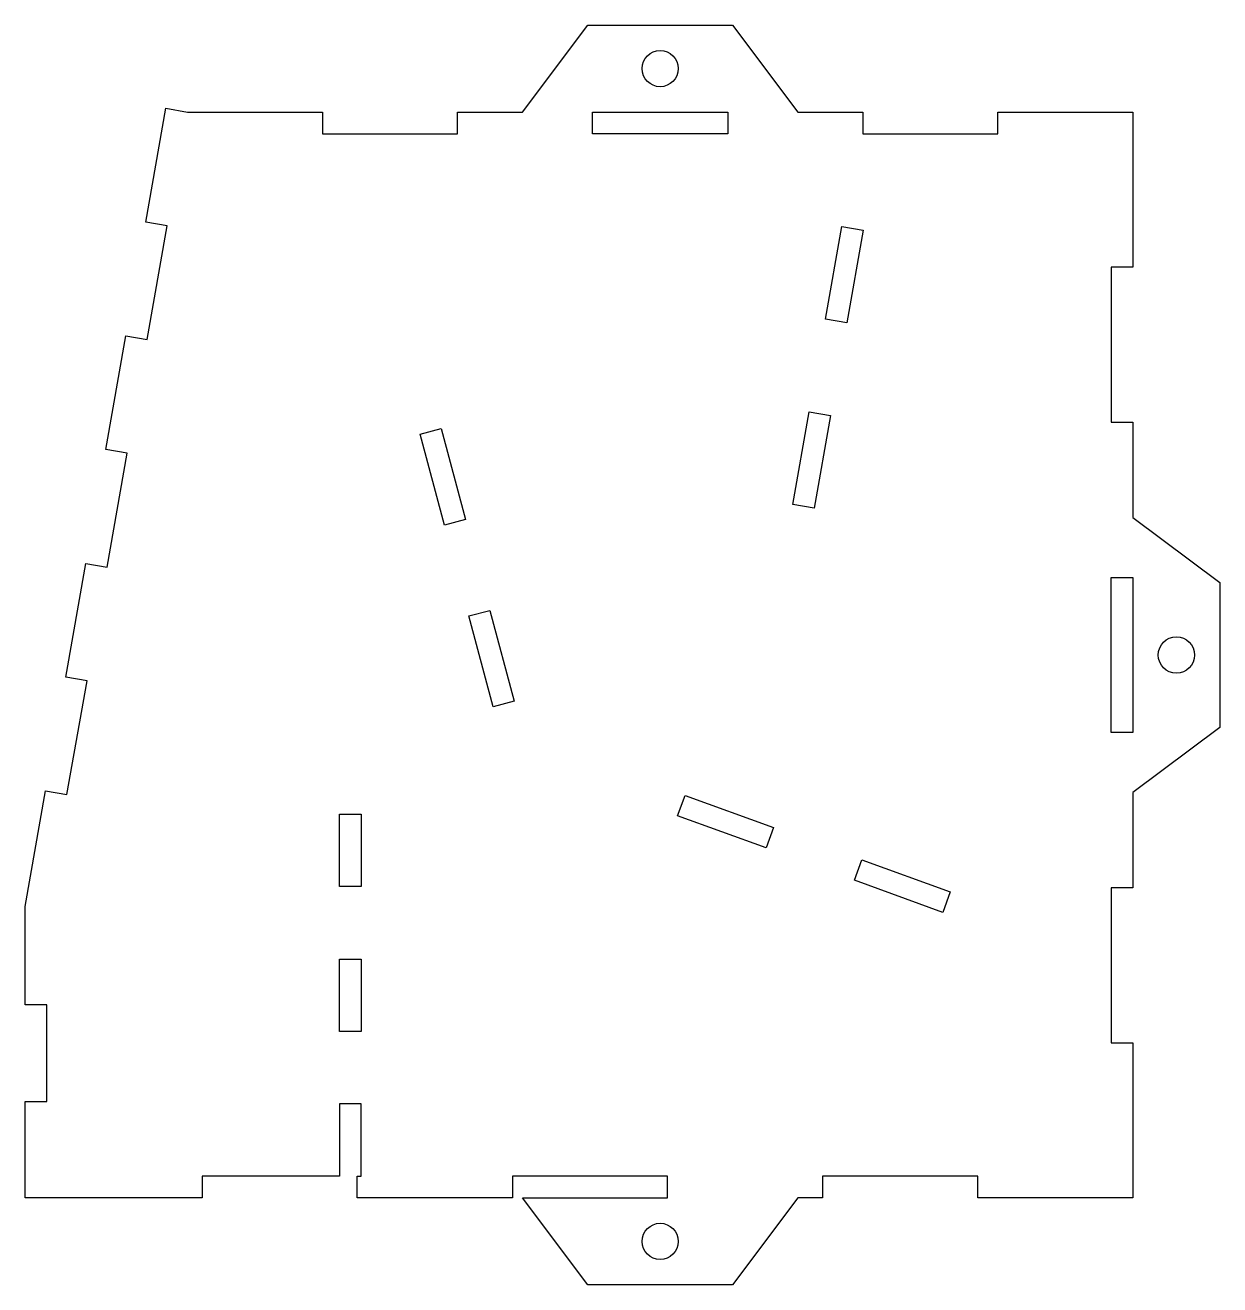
# Model space of a CAD drawing. Extents: x -49 to 116, y -54 to 120.
import ezdxf

# ---------------------------------------------------------------- set-up
doc = ezdxf.new("R2010")
doc.units = 0
doc.layers.add('MODELSKETCH_VISIBLE', color=7, linetype='CONTINUOUS')

msp = doc.modelspace()

# ---------------------------------------------------------------- linework, layer by layer
at = {"layer": 'MODELSKETCH_VISIBLE'}
for p, q in [((19.8, 108), (28.8, 120)), ((28.8, 120), (48.8, 120)), ((48.8, 120), (57.8, 108)), ((-32.23, 92.81), (-29.46, 108.52)), ((-29.46, 108.52), (-26.5, 108)), ((-26.5, 108), (-7.85, 108)), ((-7.85, 108), (-7.85, 105)), ((10.81, 105), (10.81, 108)), ((10.81, 108), (19.8, 108)), ((29.47, 105), (29.47, 108)), ((29.47, 108), (48.13, 108)), ((48.13, 108), (48.13, 105)), ((57.8, 108), (66.78, 108)), ((66.78, 108), (66.78, 105)), ((85.44, 105), (85.44, 108)), ((85.44, 108), (104.1, 108)), ((104.1, 108), (104.1, 86.57)), ((-7.85, 105), (10.81, 105)), ((48.13, 105), (29.47, 105)), ((66.78, 105), (85.44, 105)), ((-29.27, 92.29), (-32.23, 92.81)), ((-32.05, 76.57), (-29.27, 92.29)), ((61.63, 79.39), (63.89, 92.2)), ((63.89, 92.2), (66.84, 91.68)), ((66.84, 91.68), (64.59, 78.87)), ((104.1, 86.57), (101.1, 86.57)), ((101.1, 86.57), (101.1, 65.14)), ((64.59, 78.87), (61.63, 79.39)), ((-37.77, 61.38), (-35, 77.09)), ((-35, 77.09), (-32.05, 76.57)), ((57.12, 53.79), (59.37, 66.59)), ((59.37, 66.59), (62.33, 66.07)), ((62.33, 66.07), (60.07, 53.27)), ((101.1, 65.14), (104.1, 65.14)), ((104.1, 65.14), (104.1, 52)), ((5.64, 63.5), (8.54, 64.28)), ((9, 50.95), (5.64, 63.5)), ((8.54, 64.28), (11.9, 51.72)), ((-34.82, 60.86), (-37.77, 61.38)), ((-37.59, 45.14), (-34.82, 60.86)), ((60.07, 53.27), (57.12, 53.79)), ((11.9, 51.72), (9, 50.95)), ((104.1, 52), (116.1, 43)), ((-43.31, 29.95), (-40.54, 45.66)), ((-40.54, 45.66), (-37.59, 45.14)), ((101.1, 43.71), (104.1, 43.71)), ((101.1, 22.29), (101.1, 43.71)), ((104.1, 43.71), (104.1, 22.29)), ((116.1, 43), (116.1, 23)), ((12.37, 38.39), (15.26, 39.16)), ((15.73, 25.83), (12.37, 38.39)), ((15.26, 39.16), (18.63, 26.61)), ((-40.36, 29.43), (-43.31, 29.95)), ((-43.13, 13.71), (-40.36, 29.43)), ((18.63, 26.61), (15.73, 25.83)), ((116.1, 23), (104.1, 14)), ((104.1, 22.29), (101.1, 22.29)), ((-48.9, -1.74), (-46.08, 14.24)), ((-46.08, 14.24), (-43.13, 13.71)), ((104.1, 14), (104.1, 0.86)), ((41.21, 10.79), (42.24, 13.6)), ((42.24, 13.6), (54.45, 9.16)), ((-5.5, 1), (-5.5, 11)), ((-5.5, 11), (-2.5, 11)), ((-2.5, 11), (-2.5, 1)), ((53.43, 6.34), (41.21, 10.79)), ((54.45, 9.16), (53.43, 6.34)), ((65.64, 1.89), (66.67, 4.71)), ((66.67, 4.71), (78.88, 0.27)), ((77.86, -2.55), (65.64, 1.89)), ((-2.5, 1), (-5.5, 1)), ((78.88, 0.27), (77.86, -2.55)), ((101.1, 0.86), (101.1, -20.57)), ((104.1, 0.86), (101.1, 0.86)), ((-48.9, -15.33), (-48.9, -1.74)), ((-5.5, -19), (-5.5, -9)), ((-5.5, -9), (-2.5, -9)), ((-2.5, -9), (-2.5, -19)), ((-45.9, -15.33), (-48.9, -15.33)), ((-45.9, -28.67), (-45.9, -15.33)), ((-2.5, -19), (-5.5, -19)), ((101.1, -20.57), (104.1, -20.57)), ((104.1, -20.57), (104.1, -42)), ((-48.9, -42), (-48.9, -28.67)), ((-48.9, -28.67), (-45.9, -28.67)), ((-5.5, -29), (-5.5, -39)), ((-2.5, -29), (-5.5, -29)), ((-2.5, -39), (-2.5, -29)), ((-24.47, -39), (-24.47, -42)), ((-5.5, -39), (-24.47, -39)), ((-3.04, -39), (-2.5, -39)), ((-3.04, -42), (-3.04, -39)), ((18.39, -39), (18.39, -42)), ((39.81, -39), (18.39, -39)), ((39.81, -42), (39.81, -39)), ((61.24, -39), (61.24, -42)), ((82.67, -39), (61.24, -39)), ((82.67, -42), (82.67, -39)), ((-24.47, -42), (-48.9, -42)), ((18.39, -42), (-3.04, -42)), ((19.8, -42), (39.81, -42)), ((28.8, -54), (19.8, -42)), ((57.8, -42), (48.8, -54)), ((61.24, -42), (57.8, -42)), ((104.1, -42), (82.67, -42)), ((48.8, -54), (28.8, -54))]:
    msp.add_line(p, q, dxfattribs=at)
for centre in [(38.8, 114), (110.1, 33), (38.8, -48)]:
    msp.add_circle(centre, 2.5, dxfattribs=at)

doc.saveas('drawing.dxf')
